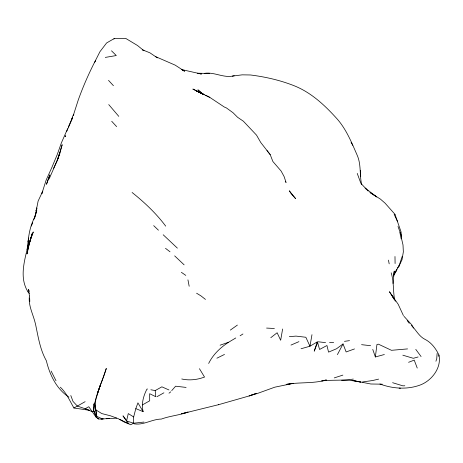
<?xml version="1.0" encoding="UTF-8"?>
<svg xmlns="http://www.w3.org/2000/svg" width="463" height="463" viewBox="0 0 463 463"><rect width="100%" height="100%" fill="white"/><g stroke="black" fill="none" stroke-linecap="round" stroke-linejoin="round"><path stroke-width="0.69" d="M29.4 296.031C28.197 305.678 33.099 314.134 35.257 323.174L35.362 323.469C38.116 336.155 39.87 349.252 46.364 360.758C49.663 374.7 56.527 389.099 68.935 397.127M376.541 196.839L369.937 192.458L380.412 199.096L385.054 203.153L394.985 214.328L401.039 231.853L401.554 238.665L403.007 244.95L403.348 251.855L402.034 259.685L398.869 266.457L397.607 267.95M135.815 408.626L143.125 411.63L137.922 402.856L135.815 408.626L133.662 416.949L133.61 423.211L130.624 424.756L119.743 419.351M93.48 411.161L93.914 403.823L94.226 405.895M437.118 353.46L436.736 358.784L435.915 361.233M393.052 283.506L394.268 271.092L393.816 273.616M438.802 356.313L438.924 355.034C435.886 348.523 431.256 342.371 424.658 339.171C418.714 336.051 416.029 329.801 411.3 325.362M384.365 354.519L375.366 356.961L376.94 344.484L378.404 344.159L391.478 350.312L407.562 348.911M27.074 249.684L28.573 238.028L28.11 242.01C28.816 233.34 30.737 224.433 34.974 216.846L34.476 218.166M67.76 128.419L61.417 142.801L57.227 154.613L51.7 167.832L46.155 180.066L41.878 193.563L42.77 191.167L38.122 201.064L35.101 216.262M143.125 411.63C141.157 403.933 143.403 395.981 146.933 389.105L147.593 389.036M94.163 407.434L93.451 411.613C94.817 396.496 101.796 382.733 106.299 368.432L103.203 377.854L103.428 377.154M94.4 406.045L96.038 398.822M282.621 328.996L280.659 340.27L277.134 332.747L270.797 337.689M311.975 334.685L309.955 346.22L301.054 348.755M143.976 422.059L133.61 423.211L126.561 420.954L128.268 413.586L133.662 416.949M28.995 241.489C25.558 257.607 18.335 276.509 27.971 291.812M317.277 341.885L314.232 351.162L317.618 342.527L317.277 341.885L309.955 346.22L305.858 337.267L296.025 336.103L289.34 336.653M60.236 151.823L62.164 144.711L57.568 159.729L49.147 178.897M35.165 216.238L36.785 210.59L33.857 219.404M96.2 398.186L100.187 385.575L97.23 394.054L99.979 386.188M157.397 57.881L149.89 52.799L142.506 49.842L143.987 50.762L137.523 45.513L125.681 38.383L114.465 38.417L106.612 42.961L99.956 51.677L94.429 62.58C88.242 74.769 82.796 87.281 78.212 100.141L73.206 115.698M398.869 266.457L402.202 256.375M60.016 152.477L57.568 159.729L53.65 168.219M59.999 152.501L57.18 160.638L59.849 153.126M36.259 209.056L36.71 207.893M100.095 385.841L102.942 378.52M68.339 127.03L72.419 117.625L71.771 119.645L72.616 116.207L73.866 114.656M66.591 131.654L67.419 129.767M67.968 128.506L71.557 120.316M31.293 226.031L32.734 222.79M399.592 264.552L393.834 274.64M337.4 354.641L343.048 343.945L346.139 351.961L354.502 348.928M393.365 276.139L396.947 269.616L393.758 274.727M208.657 363.449C213.003 354.577 220.342 347.591 228.56 342.273L235.771 337.961M35.825 210.729L37.081 208.57M94.452 62.511L95.633 60.85M171.715 390.633L175.616 386.2L186.103 387.421M113.904 39.037L114.465 38.417M169.007 393.185L170.783 391.831M343.048 343.945L336.555 348.743L328.556 352.123L326.947 345.508L319.574 349.472L317.618 342.527M230.325 330.102L237.392 325.078M240.118 335.779L242.936 333.979M60.34 387.207C66.556 393.099 69.768 400.738 73.912 407.996L85.128 401.67M150.863 389.765L155.215 390.575L161.871 386.825L168.943 389.956M142.332 404.951L149.688 400.813L149.671 393.7L155.73 396.698L155.215 390.575M156.876 396.762L163.908 392.803M216.892 358.2L224.491 354.444M290.984 345.08L298.93 341.648M408.58 362.309L414.229 360.116L417.238 368.056M220.099 345.201L228.548 342.25M334.257 377.906L342.869 375.105M70.804 395.518L72.992 401.392L77.327 406.057L85.169 408.76L88.786 406.717L95.893 416.926L98.555 418.974L101.438 419.137L109.384 418.332M418.118 356.967L413.326 358.298L402.827 355.19M134.108 423.842C143.721 425.393 151.928 419.131 161.367 419.067C170.048 415.89 179.366 415.23 188.053 412.082L181.554 413.8L218.449 404.72M218.304 404.76L248.573 396.114L256.143 393.492L249.106 395.929L257.897 393.295L274.843 387.166L293.635 383.3L286.175 384.412C299.492 381.946 313.248 383.839 326.374 379.955L321.721 380.933C332.214 379.666 342.805 380.835 353.252 379.075L353.344 379.058M232.281 76.117L242.195 74.844L250.483 74.977C265.421 76.846 280.225 80.232 294.242 85.782C311.281 92.577 324.806 105.275 336.914 118.696C346.208 129.136 351.533 142.28 357.048 154.931C361.354 164.249 359.438 174.985 361.649 184.506M378.618 379.116L372.559 380.54L362.488 381.963M101.438 419.137L103.382 418.801M105.298 57.412L116.288 55.548L111.502 50.803M109.187 418.355L106.449 418.749L116.664 418.141M344.46 341.347L349.501 340.635M234.261 75.729C224.028 78.646 214.56 71.649 204.293 73.374M394.985 214.328L394.163 214.398L397.578 221.592M379.903 383.995C392.421 388.636 406.572 389.765 419.328 385.332C431.354 381.263 441.87 367.923 438.924 355.034M404.83 385.766L402.885 385.853L392.607 382.698M206.614 73.49L209.409 73.432L197.452 73.229L201.411 74.034L181.56 69.543M329.534 342.591L333.661 342.527M341.619 380.291L349.733 380.25L360.665 382.079L354.693 380.864M382.276 384.186L370.811 383.995L352.042 380.326L353.362 380.592M399.141 388.15L400.524 388.202M266.578 328.076L274.391 328.493M361.568 344.669L370.603 345.699M318.255 341.792L325.558 342.632M73.912 407.996L89.712 410.34L85.169 408.76L92.484 411.763M181.542 69.56L182.879 69.913L181.583 69.381M155.69 56.671L175.17 65.138L184.581 71.238L182.127 69.872M102.323 418.865L96.784 416.387L93.85 410.936L94.846 411.867M285.26 181.398L286.088 182.509L284.091 176.513L281.134 171.073L272.869 161.483L270.201 154.619L260.744 142.488L256.525 135.132L243.359 121.196L237.617 117.313L233.057 112.752L226.395 107.914L224.347 107.04L209.791 97.375L196.173 90.789L204.114 94.649L199.86 92.438L203.002 94.105L197.915 89.857L202.863 94.203M203.008 94.076L192.961 89.099L203.008 94.076L199.86 92.438M209.791 97.375L205.722 95.309M196.59 293.218L200.93 295.857L205.468 299.416M95.783 409.83L96.784 416.387L94.811 403.279L95.783 409.83L101.773 413.569L110.466 415.797L118.111 418.61L124.443 422.158L128.853 423.83L122.996 415.855L126.561 420.954M376.679 196.931L365.122 188.059L366.129 189.078M181.369 272.319L185.808 275.398M165.499 248.324L170.019 251.797M98.555 418.974L95.899 416.903L93.85 410.936M132.1 192.492C144.508 202.412 156.164 213.368 165.702 226.129M174.661 255.871L184.129 264.842M177.37 248.133L163.19 234.77M153.687 225.637L158.439 230.198M368.178 191.097L360.885 183.336L357.233 173.394M108.516 80.359L113.429 85.701M111.71 121.271L116.624 126.625M404.008 316.345L411.937 325.026L413.494 328.093M108.741 104.586L118.794 116.363M27.948 291.846L29.348 293.426M415.78 349.368L421.087 356.574M266.995 150.579L270.201 154.619M407.174 320.575L409.275 323.348M199.455 368.71L204.536 377.073L203.338 377.467A27.826 18.653 -11.9 0 1 181.762 378.977M351.081 142.326L352.783 145.313M393.961 299.023L389.447 291.725L398.215 304.324L403.418 315.604M56.006 380.748L51.133 371.077M395.402 301.274L391.993 295.411L394.545 299.306C392.989 290.509 393.972 281.429 391.16 272.817M29.302 291.343L28.521 289.392L29.429 295.938M397.995 226.442L401.571 236.263M372.761 349.403L375.366 356.961M399.864 232.49L401.19 238.85M388.463 260.131L389.186 263.852M187.943 279.866L189.182 286.267M360.37 170.534L360.712 176.357M29.644 297.946L29.8 301.511M394.98 256.502L395.095 263.534M27.867 249.198L27.045 253.938L29.244 243.804L32.069 233.78L27.867 249.198M30.755 238.352L29.534 242.305L33.267 231.957L30.755 238.352M47.475 181.392L46.497 184.291L49.859 174.864L47.475 181.392M65.277 136.226L65.138 136.544L65.538 135.7L65.277 136.226M295.516 198.517L291.239 193.818L289.317 190.802L295.516 198.517"/></g></svg>
